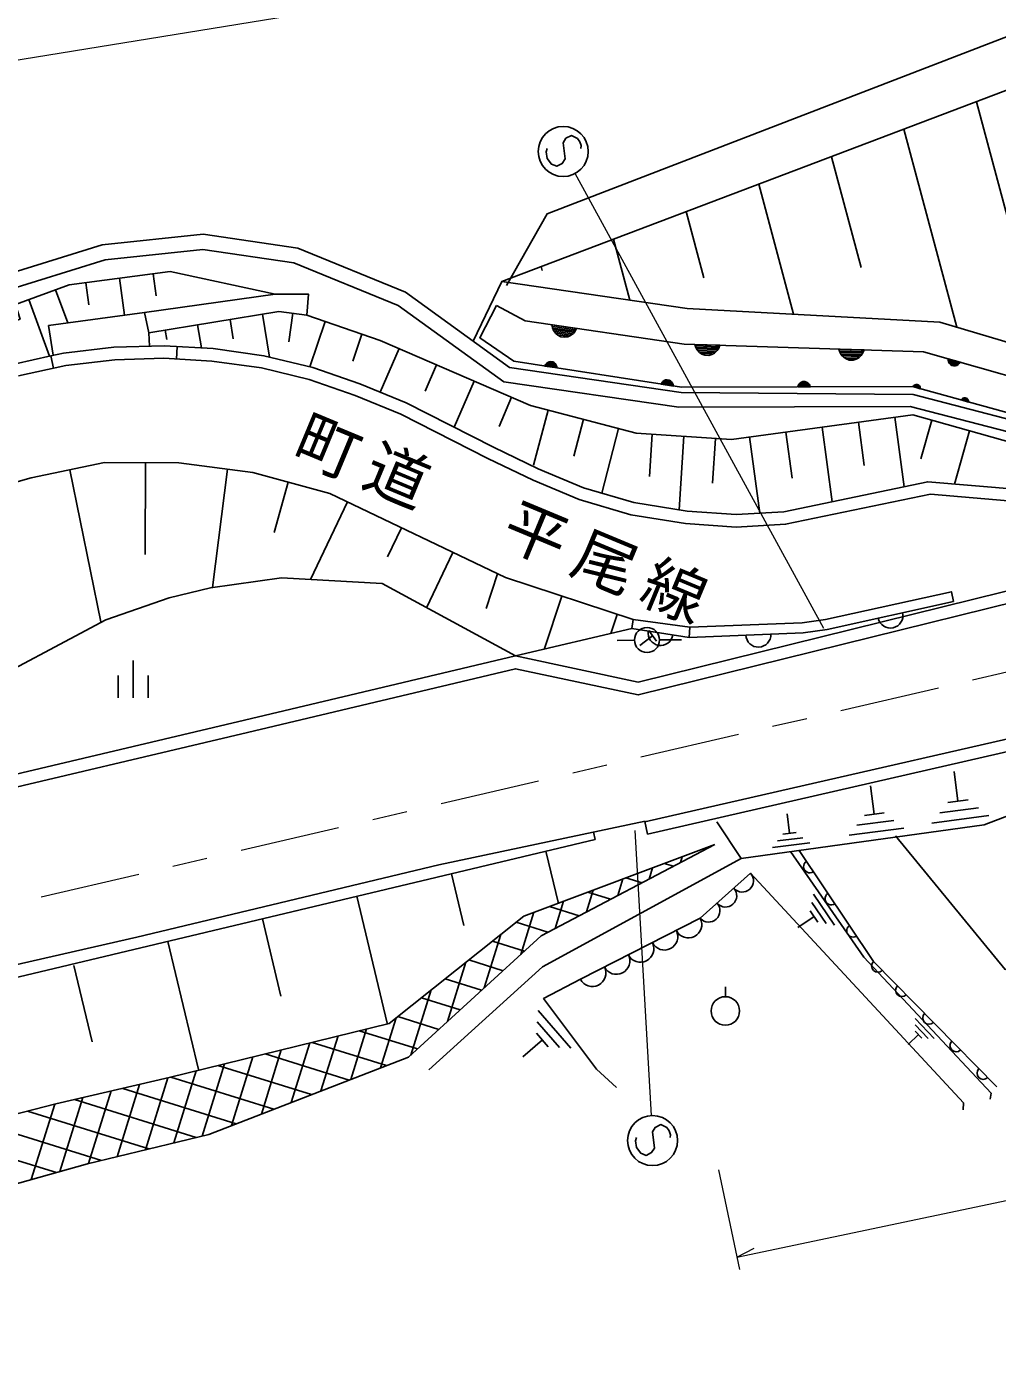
# Model space of a CAD drawing. Units: millimetres, scale not verified. Extents: x -61820 to 680000, y 20000 to 380000.
# Drawn here: x 297924 to 336683, y 296199 to 349820 of the extents above; entities that cross this region are included whole.
import ezdxf

# ---------------------------------------------------------------- set-up
doc = ezdxf.new("R2010")
doc.units = ezdxf.units.MM
doc.header["$LTSCALE"] = 1000
doc.linetypes.add('USER1', pattern=[8.2, 4, -1.4, 1.4, -1.4])
for name, color, linetype, lineweight in [('M-BGD', 7, 'Continuous', 25), ('M-BMK', 2, 'USER1', 13), ('M-BMK-HTXT', 7, 'Continuous', 13), ('M-STR-HTXT', 7, 'Continuous', 13), ('M-STR-STR3', 7, 'Continuous', 25), ('M-STR-STRC', 7, 'Continuous', 25)]:
    doc.layers.add(name, color=color, linetype=linetype, lineweight=lineweight)
doc.styles.add('ＭＳ ゴシック', font='')
doc.styles.get('ＭＳ ゴシック').set_extended_font_data('MS Gothic')

msp = doc.modelspace()

# ---------------------------------------------------------------- linework, layer by layer
at = {"layer": 'M-BGD'}
for p, q in [((335861, 346833), (337577, 340422)), ((332961, 345736), (335078, 337827)), ((330062, 344638), (331245, 340220)), ((327163, 343541), (328552, 338349)), ((324263, 342444), (324970, 339804)), ((321364, 341346), (322015, 338912)), ((302974, 339963), (303090, 339082)), ((307840, 339148), (303647, 340051)), ((318464, 340249), (318505, 340096)), ((300281, 339609), (300398, 338720)), ((301628, 339786), (301821, 338309)), ((298000, 338931), (298828, 336673)), ((299072, 339324), (299557, 338001)), ((307840, 339148), (302620, 338418)), ((307339, 338357), (307622, 336640)), ((309112, 338311), (307987, 338464)), ((308550, 338387), (308394, 337242)), ((304746, 337929), (304898, 337005)), ((306042, 338143), (306170, 337369)), ((309845, 338059), (309226, 336254)), ((302801, 337609), (302817, 337074)), ((303449, 337716), (303511, 337336)), ((311311, 337557), (310941, 336478)), ((312043, 337306), (318038, 334707)), ((303899, 336562), (303928, 337061)), ((312793, 336981), (312037, 335238)), ((297593, 335888), (299477, 336305)), ((298989, 336197), (298881, 336685)), ((314291, 336331), (313835, 335278)), ((315790, 335682), (314990, 333837)), ((333331, 335149), (324058, 335227)), ((317289, 335032), (316786, 333871)), ((333205, 334665), (323972, 334633)), ((339453, 333042), (333205, 334665)), ((316340, 332593), (312860, 334355)), ((318743, 334523), (318167, 332318)), ((320153, 334154), (319770, 332689)), ((332593, 334235), (332968, 331464)), ((334071, 334121), (333635, 332574)), ((321562, 333785), (320888, 331208)), ((322901, 333559), (322790, 331871)), ((328242, 333646), (328492, 331799)), ((329693, 333842), (330095, 330866)), ((331142, 334038), (331376, 332314)), ((335578, 333696), (334979, 331570)), ((324167, 333476), (323975, 330539)), ((325434, 333393), (325317, 331610)), ((326792, 333450), (327204, 330407)), ((299635, 332140), (300881, 326075)), ((301019, 332424), (301029, 332423)), ((302664, 332419), (302654, 328763)), ((305945, 332165), (305339, 327439)), ((308357, 331650), (307803, 329634)), ((310727, 330855), (309250, 327762)), ((334015, 331171), (346567, 330093)), ((312887, 329825), (312334, 328667)), ((314940, 328844), (313885, 326634)), ((316729, 327990), (316270, 326597)), ((317439, 324708), (312111, 327596)), ((319288, 327100), (318582, 324960)), ((321505, 326369), (321253, 325603)), ((317439, 324708), (322095, 325801)), ((322922, 325512), (322408, 325131)), ((322767, 325721), (323077, 325303)), ((322197, 325336), (321506, 325324)), ((323197, 325346), (324070, 325347)), ((302170, 324530), (302170, 323030)), ((301570, 323930), (301570, 323030)), ((302770, 323930), (302770, 323030)), ((335117, 318914), (334961, 320100)), ((331772, 318392), (331628, 319527)), ((334390, 318447), (335940, 318651)), ((335528, 318968), (334707, 318860)), ((322604, 318104), (322721, 317594)), ((328391, 317628), (328295, 318402)), ((331074, 317949), (332558, 318136)), ((332164, 318441), (331379, 318342)), ((336353, 318334), (334073, 318035)), ((320624, 317386), (320563, 317673)), ((327914, 317327), (328926, 317452)), ((328659, 317661), (328123, 317594)), ((332951, 317831), (330768, 317556)), ((320624, 317386), (283406, 308505)), ((318659, 316918), (319156, 314831)), ((329194, 317243), (327705, 317059)), ((314885, 316017), (315377, 313949)), ((311110, 315116), (312317, 310050)), ((329852, 314024), (329277, 314866)), ((329340, 315200), (330186, 313961)), ((329367, 314310), (328723, 313870)), ((329214, 314533), (329519, 314087)), ((307335, 314215), (308070, 311131)), ((303561, 313315), (304779, 308197)), ((299803, 312345), (300528, 309301)), ((325825, 311107), (325825, 311497)), ((318343, 310557), (319655, 309047)), ((319203, 309079), (318311, 310106)), ((333924, 309444), (333407, 309985)), ((333413, 310234), (334173, 309438)), ((318280, 309654), (318752, 309111)), ((333538, 309593), (333125, 309198)), ((333402, 309736), (333675, 309450)), ((318516, 309383), (317730, 308700))]:
    msp.add_line(p, q, dxfattribs=at)
for points in [[(317087, 339490), (318705, 342354), (345557, 352703)], [(315755, 337270), (316901, 339657), (343249, 349629)], [(278008, 332892), (295354, 339389), (300929, 341116), (304964, 341540), (308747, 340991), (313044, 339229), (317206, 336222), (324058, 335227)], [(278295, 332359), (295548, 338821), (301050, 340525), (304952, 340936), (308588, 340407), (312751, 338700), (316974, 335649), (323972, 334633)], [(303647, 340051), (299608, 339521), (297464, 338735), (297652, 338153), (288756, 334936), (283759, 333281), (279078, 331587), (277143, 330840), (274603, 329513)], [(307840, 339148), (309177, 339147), (309112, 338311), (312043, 337306)], [(298978, 336715), (298789, 337897), (302620, 338418), (302801, 337609), (307987, 338464)], [(297473, 336374), (298881, 336685), (299394, 336798), (301397, 337030), (303406, 337092), (305363, 336978), (307395, 336694), (309345, 336226), (311221, 335576), (313069, 334809), (316561, 333041), (318349, 332181), (320157, 331422), (322166, 330834), (324294, 330487), (326255, 330349), (328167, 330465), (333913, 331660), (346606, 330592)], [(312860, 334355), (311043, 335109), (309205, 335745), (307302, 336203), (305314, 336480), (303399, 336591), (301433, 336530), (299477, 336305)], [(333331, 335149), (339577, 333527), (346709, 331553)], [(345374, 330937), (333318, 334333), (326067, 333352), (322267, 333601), (318038, 334707)], [(316340, 332593), (318144, 331725), (319990, 330950), (322056, 330346), (324236, 329990), (326252, 329848), (328233, 329968), (334015, 331171)], [(266176, 317213), (274609, 323992), (275574, 324751), (277952, 325979), (280023, 326719), (298092, 331823), (301019, 332424), (303993, 332416), (306953, 332036), (310025, 331191), (317046, 327838), (322142, 326159)], [(143451, 296695), (157798, 298315), (167070, 299733), (177234, 302032), (186330, 304893), (194290, 307668), (199568, 309131), (204438, 310949), (214063, 314497), (221451, 316123), (230560, 316445), (239006, 315393), (242804, 314481), (252868, 311913), (262787, 310858), (264837, 310946), (268709, 311502), (272613, 312417), (287547, 318016), (295235, 319454), (306615, 322144), (317439, 324708), (322338, 323663), (346688, 329682)], [(346808, 329196), (322346, 323150), (317444, 324196), (306731, 321657), (295339, 318965), (287682, 317532), (272758, 311938), (268802, 311010), (264883, 310447), (262771, 310356), (252779, 311420), (242684, 313996), (238917, 314900), (230538, 315944), (221514, 315625), (214204, 314016), (204611, 310480), (199722, 308655), (194440, 307191), (186487, 304418), (177364, 301549), (167163, 299241), (157863, 297819), (143508, 296199)], [(312111, 327596), (308098, 327828), (305266, 327429), (303614, 327030), (301083, 326146), (290068, 320300), (289875, 321861), (285626, 319673), (279761, 318756), (275836, 317698), (266757, 317242)], [(322609, 318081), (344268, 323042), (348148, 323800), (368235, 327709)], [(368309, 327214), (348244, 323310), (344372, 322553), (322721, 317594)], [(332620, 317524), (336998, 312197), (340603, 312949), (352771, 317508), (361159, 325796)], [(356038, 324532), (352790, 322787), (349923, 322473), (346920, 321676), (341614, 320042), (336160, 317970), (326460, 316622), (325486, 318091)], [(283279, 308918), (286162, 309646), (286151, 309802), (302315, 313478), (314382, 316369), (322617, 318107)], [(313986, 308180), (318519, 312294), (326460, 316622)], [(328431, 316896), (331358, 312687), (336438, 307249), (336410, 307022)], [(326833, 316032), (335333, 306864), (335320, 306592)], [(320035, 311806), (318563, 311030), (320681, 308215), (321476, 307484)]]:
    msp.add_lwpolyline(points, dxfattribs=at)
for centre, radius in [((322697, 325345), 500), ((325825, 310537), 570)]:
    msp.add_circle(centre, radius, dxfattribs=at)
at = {"layer": 'M-BMK'}
msp.add_line((282524, 311377), (347878, 326594), dxfattribs=at)
at = {"layer": 'M-STR-HTXT'}
for p, q in [((139179, 322761), (341942, 355718)), ((329765, 325804), (319830, 343968)), ((322216, 317745), (322862, 306361)), ((326284, 300702), (371880, 310324)), ((325546, 304201), (326387, 300212)), ((326284, 300702), (326975, 301062))]:
    msp.add_line(p, q, dxfattribs=at)
at = {"layer": 'M-STR-STR3'}
for p, q in [((318928, 337862), (319838, 337729)), ((319810, 337673), (318939, 337799)), ((318950, 337737), (319781, 337616)), ((319713, 337566), (319001, 337669)), ((319052, 337601), (319645, 337515)), ((319538, 337470), (319142, 337527)), ((324642, 337084), (325562, 337054)), ((325540, 336994), (324660, 337023)), ((324678, 336963), (325518, 336935)), ((325456, 336877), (324736, 336901)), ((324794, 336839), (325394, 336819)), ((325292, 336762), (324892, 336776)), ((330402, 336894), (331322, 336863)), ((331300, 336804), (330420, 336833)), ((330438, 336772), (331278, 336745)), ((318636, 336318), (319091, 336248)), ((319077, 336290), (318662, 336355)), ((318698, 336390), (319054, 336334)), ((319021, 336380), (318744, 336423)), ((318808, 336444), (318966, 336419)), ((331216, 336687), (330496, 336711)), ((330554, 336648), (331154, 336629)), ((331052, 336572), (330652, 336585)), ((334737, 336531), (335179, 336406)), ((335162, 336380), (334738, 336500)), ((334740, 336468), (335144, 336354)), ((335107, 336333), (334760, 336431)), ((334781, 336394), (335070, 336313)), ((335013, 336297), (334821, 336352)), ((323668, 335659), (323391, 335701)), ((323455, 335722), (323613, 335697)), ((323283, 335597), (323738, 335526)), ((323724, 335569), (323309, 335633)), ((323345, 335668), (323701, 335613)), ((328737, 335489), (329197, 335491)), ((329177, 335531), (328757, 335529)), ((328787, 335569), (329147, 335571)), ((329107, 335611), (328827, 335610)), ((328887, 335640), (329047, 335640)), ((339640, 333711), (333302, 335464)), ((333343, 335479), (333609, 335403)), ((333604, 335429), (333361, 335499)), ((333385, 335517), (333593, 335457)), ((333577, 335487), (333415, 335533)), ((333455, 335541), (333547, 335514)), ((335265, 334947), (335530, 334872)), ((335525, 334898), (335283, 334967)), ((335307, 334985), (335514, 334926)), ((335498, 334956), (335336, 335002)), ((335376, 335009), (335468, 334983)), ((334943, 326883), (329895, 325765)), ((322095, 325801), (322142, 326159)), ((329824, 326159), (328893, 326030)), ((324382, 325451), (322095, 325801)), ((324382, 325451), (324405, 325852)), ((324910, 316997), (325000, 316969)), ((325290, 317139), (325284, 317118)), ((323383, 316425), (323748, 316312)), ((324105, 316695), (324032, 316461)), ((321855, 315853), (322496, 315654)), ((322919, 316252), (322780, 315803)), ((320548, 315364), (320276, 314488)), ((321734, 315808), (321528, 315146)), ((319363, 314920), (319024, 313830)), ((320328, 315281), (321244, 314996)), ((318177, 314476), (317653, 312792)), ((318801, 314709), (319991, 314339)), ((317464, 314078), (318740, 313681)), ((316855, 313594), (316189, 311454)), ((316518, 313325), (317800, 312926)), ((315463, 312484), (314726, 310116)), ((315573, 312572), (316945, 312145)), ((314628, 311819), (316091, 311364)), ((314070, 311374), (313262, 308778)), ((313683, 311066), (315236, 310582)), ((312677, 310265), (312055, 308265)), ((312738, 310313), (314381, 309801)), ((310356, 309538), (309673, 307344)), ((311491, 309817), (310864, 307804)), ((311198, 309745), (313526, 309020)), ((308088, 308980), (307292, 306422)), ((309222, 309259), (308483, 306883)), ((309317, 309283), (312292, 308357)), ((305820, 308423), (304924, 305545)), ((305557, 308358), (309292, 307196)), ((306954, 308702), (306101, 305962)), ((307437, 308820), (310792, 307776)), ((303552, 307867), (302658, 304994)), ((303677, 307896), (307791, 306616)), ((304686, 308144), (303791, 305269)), ((301294, 307342), (300392, 304443)), ((302423, 307604), (301525, 304718)), ((301752, 307448), (306291, 306035)), ((299036, 306816), (298098, 303803)), ((300165, 307079), (299245, 304124)), ((299826, 307000), (304687, 305487)), ((297950, 306537), (302798, 305028)), ((292890, 306017), (299102, 304084)), ((296107, 306063), (300909, 304569))]:
    msp.add_line(p, q, dxfattribs=at)
for points in [[(334388, 338033), (324303, 338579), (316901, 339657)], [(333302, 335464), (324070, 335434), (317380, 336473), (316017, 337411), (316683, 338700)], [(316683, 338700), (317831, 338081), (324181, 337159), (333744, 336843)], [(348295, 334475), (347205, 334223), (334388, 338033)], [(333744, 336843), (340119, 335041), (347728, 332869), (355256, 334285), (367372, 336479), (371545, 336996), (378518, 337728)], [(329824, 326159), (334857, 327274), (334943, 326883)], [(322142, 326159), (324405, 325852), (328893, 326030)], [(324382, 325451), (328929, 325631), (329895, 325765)], [(325406, 317183), (317772, 314324), (312394, 310039), (303614, 307881), (299078, 306827), (295959, 306025), (290563, 306011), (284181, 305979)], [(284947, 303483), (287742, 302692), (290021, 303010), (294505, 302799), (300347, 304432), (305192, 305610), (313175, 308698), (318472, 313541), (325406, 317183)], [(328770, 316943), (331743, 312509), (336671, 307506)], [(326833, 316032), (324826, 314235), (320035, 311806)]]:
    msp.add_lwpolyline(points, dxfattribs=at)
for points in [[(319886, 337783), (319830, 337670), (319756, 337580), (319642, 337495), (319535, 337450), (319410, 337428), (319252, 337451), (319139, 337508), (319049, 337581), (318964, 337695), (318919, 337802), (318897, 337927)], [(325604, 337112), (325560, 336994), (325496, 336896), (325393, 336799), (325291, 336742), (325170, 336706), (325010, 336712), (324892, 336756), (324794, 336819), (324697, 336922), (324640, 337024), (324604, 337145)], [(331364, 336922), (331320, 336803), (331256, 336705), (331153, 336609), (331051, 336552), (330930, 336516), (330770, 336521), (330652, 336565), (330553, 336629), (330457, 336732), (330400, 336834), (330364, 336955)], [(318611, 336282), (318640, 336338), (318677, 336383), (318734, 336425), (318788, 336447), (318850, 336457), (318929, 336445), (318986, 336416), (319030, 336379), (319072, 336322), (319094, 336268), (319105, 336205)], [(335207, 336430), (335171, 336377), (335129, 336337), (335067, 336303), (335011, 336288), (334948, 336285), (334871, 336306), (334818, 336342), (334778, 336384), (334744, 336446), (334729, 336502), (334726, 336566)], [(323258, 335560), (323287, 335616), (323324, 335661), (323381, 335703), (323435, 335725), (323497, 335736), (323576, 335723), (323633, 335694), (323677, 335657), (323719, 335600), (323741, 335546), (323752, 335483)], [(328717, 335449), (328737, 335509), (328767, 335559), (328817, 335610), (328867, 335640), (328927, 335660), (329007, 335660), (329067, 335640), (329117, 335610), (329167, 335561), (329197, 335511), (329217, 335451)], [(333325, 335459), (333347, 335490), (333372, 335514), (333409, 335535), (333443, 335544), (333481, 335545), (333527, 335532), (333558, 335511), (333582, 335485), (333603, 335448), (333612, 335415), (333614, 335377)], [(335246, 334928), (335268, 334959), (335294, 334983), (335331, 335003), (335364, 335012), (335402, 335014), (335448, 335001), (335480, 334980), (335504, 334954), (335524, 334917), (335533, 334883), (335535, 334845)]]:
    msp.add_lwpolyline(points, close=True, dxfattribs=at)
for centre, radius, start, end in [((332419, 326324), 500, 192.4856, 12.4856), ((323238, 325626), 500, 171.2992, 351.2992), ((327143, 325560), 500, 182.2696, 2.2696), ((329200, 316301), 250, 123.8444, 303.8444), ((326499, 315732), 449, 221.8526, 41.8526), ((325830, 315133), 449, 221.8526, 41.8526), ((325161, 314534), 449, 221.8526, 41.8526), ((330061, 315018), 250, 123.8444, 303.8444), ((324347, 313992), 537, 206.8736, 26.8736), ((323389, 313506), 537, 206.8736, 26.8736), ((330921, 313735), 250, 123.8444, 303.8444), ((322430, 313021), 537, 206.8736, 26.8736), ((321472, 312535), 537, 206.8736, 26.8736), ((320514, 312049), 537, 206.8736, 26.8736), ((331919, 312330), 250, 134.564, 314.5639), ((332876, 311359), 250, 134.564, 314.5639), ((333960, 310258), 250, 134.564, 314.5639), ((335045, 309157), 250, 134.564, 314.5639), ((336129, 308056), 250, 134.564, 314.5639)]:
    msp.add_arc(centre, radius, start, end, dxfattribs=at)
at = {"layer": 'M-STR-STRC'}
for points in [[(320055, 344969), (320072, 345081), (320009, 345233), (319914, 345362), (319674, 345483), (319458, 345373), (319345, 345189), (319421, 344549), (319307, 344366), (319091, 344255), (318875, 344344), (318709, 344569), (318662, 344834), (318711, 344969)], [(323624, 305486), (323641, 305598), (323578, 305750), (323482, 305879), (323243, 306001), (323026, 305890), (322913, 305707), (322989, 305066), (322876, 304883), (322659, 304772), (322444, 304862), (322277, 305087), (322231, 305351), (322280, 305487)]]:
    msp.add_lwpolyline(points, dxfattribs=at)
for centre in [(319350, 344845), (322919, 305363)]:
    msp.add_circle(centre, 1000, dxfattribs=at)

# ---------------------------------------------------------------- texts
at = {"layer": 'M-BMK-HTXT', "insert": (308373, 332514), "char_height": 1833, "attachment_point": 7, "rotation": 337.4, "style": 'ＭＳ ゴシック'}
msp.add_mtext('\\T1.2;町道\u3000平尾線', dxfattribs=at)

doc.saveas('drawing.dxf')
